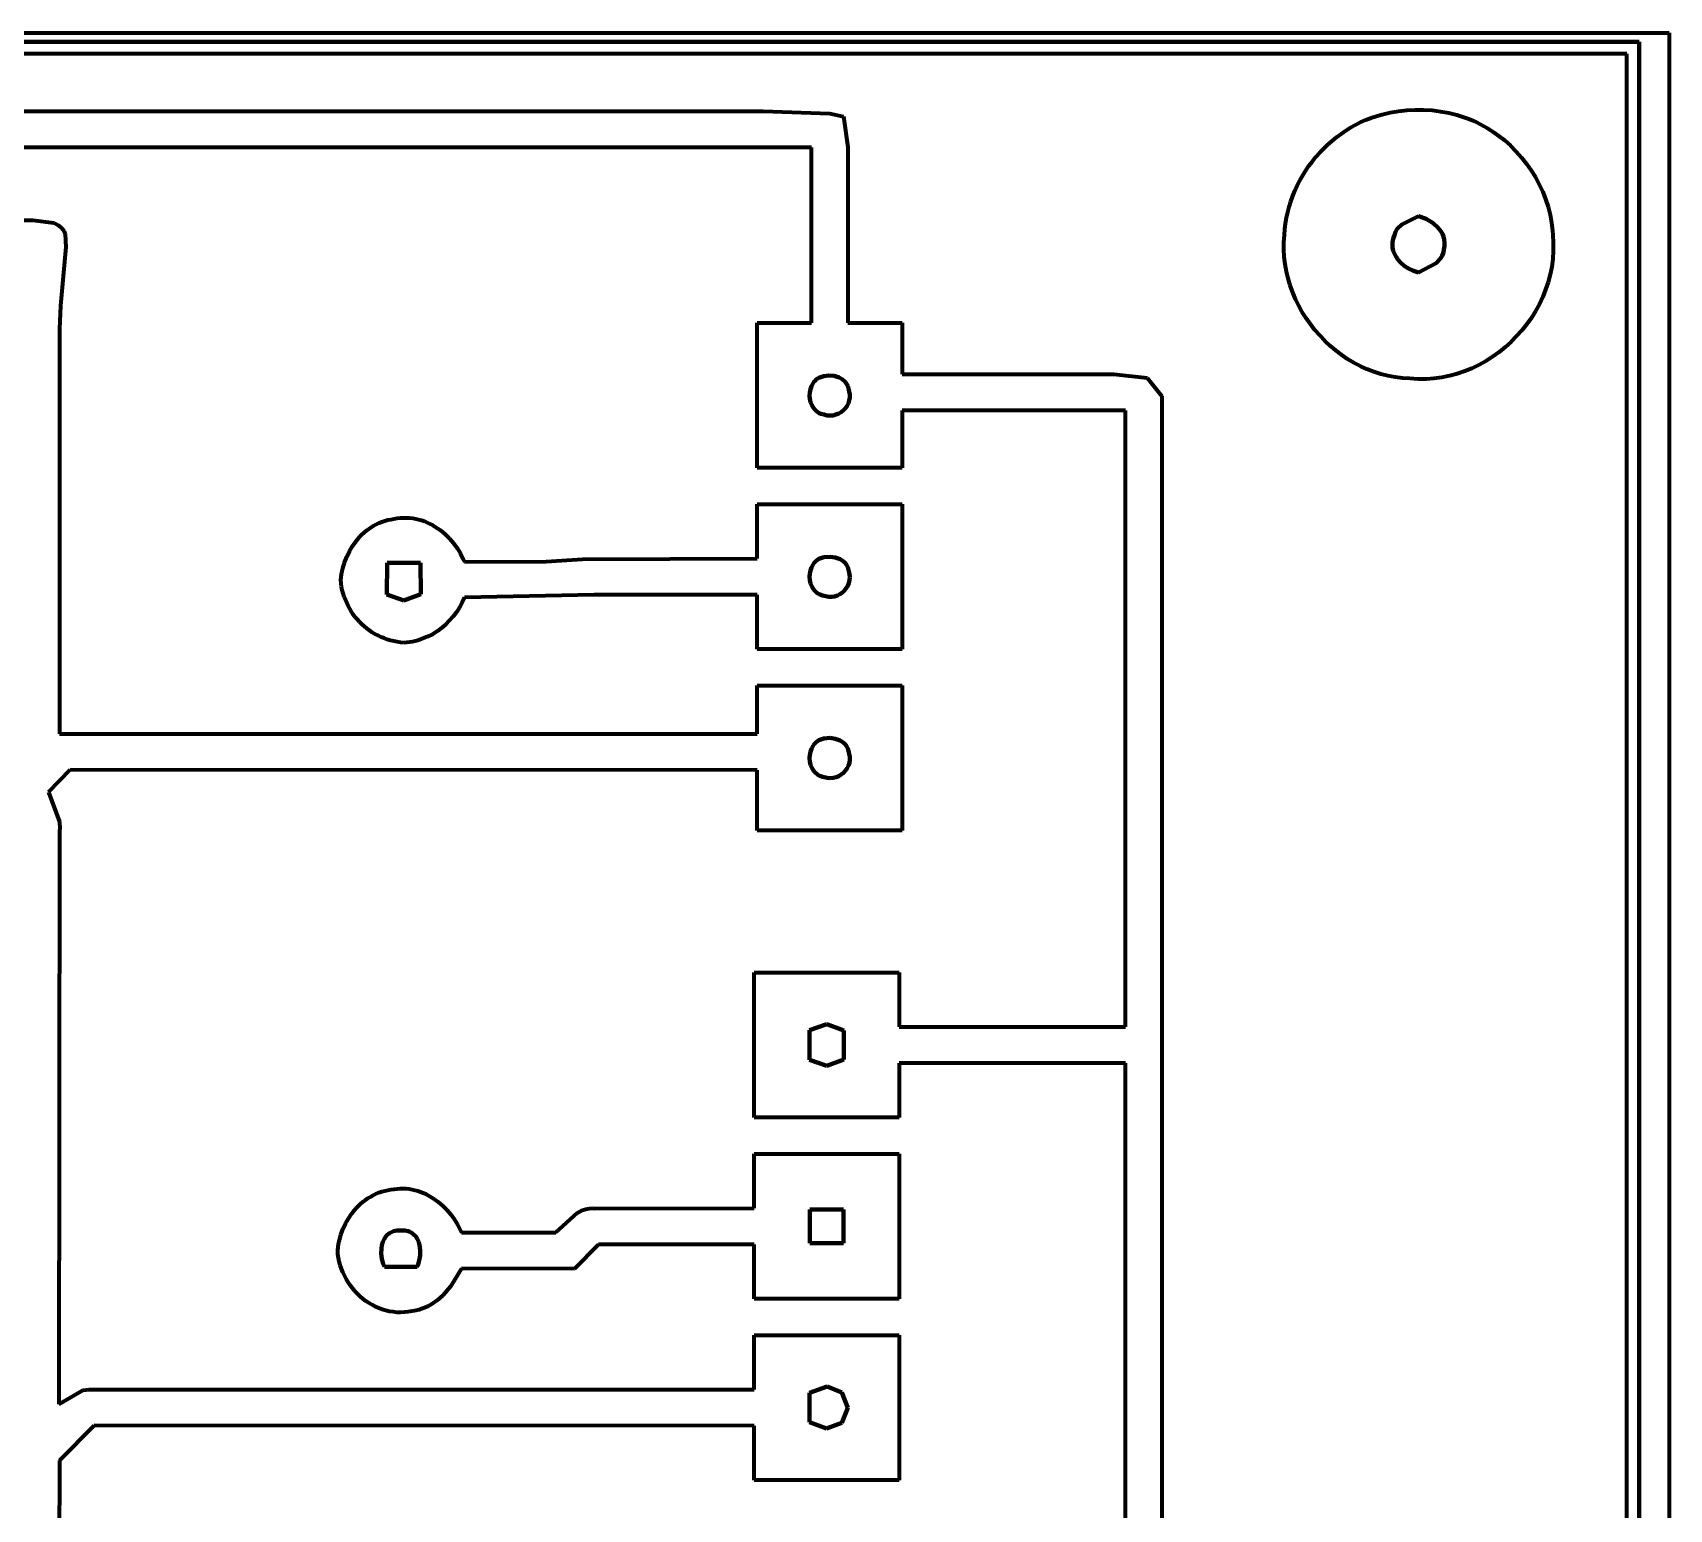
# Model space of a CAD drawing. Header units: millimetres. Extents: x 0 to 15.4, y 0 to 12.6.
# Drawn here: x 11.681 to 15.444, y 9.218 to 12.611 of the extents above; entities that cross this region are included whole.
import ezdxf

# ---------------------------------------------------------------- set-up
doc = ezdxf.new("R2010")
doc.units = ezdxf.units.MM
doc.layers.add('color#000000ff', color=7, linetype='CONTINUOUS', lineweight=100)
doc.layers.add('color#ffffffff', color=7, linetype='CONTINUOUS', lineweight=100)

msp = doc.modelspace()

# ---------------------------------------------------------------- linework, layer by layer
at = {"layer": 'color#000000ff'}
for p, q in [((0.2778, 12.5902), (15.375, 12.5902)), ((15.375, 12.5902), (15.375, 0.0209)), ((15.3472, 12.5625), (0.3055, 12.5625)), ((15.3473, 0.0486), (15.3472, 12.5625)), ((7.8323, 12.4305), (13.361, 12.4306)), ((13.361, 12.4306), (13.5141, 12.4258)), ((13.5141, 12.4258), (13.5454, 12.4189)), ((13.5454, 12.4189), (13.5557, 12.348)), ((14.7589, 12.4153), (14.7714, 12.4195)), ((14.7714, 12.4195), (14.784, 12.4231)), ((14.784, 12.4231), (14.8027, 12.4275)), ((14.8027, 12.4275), (14.8217, 12.4307)), ((14.8217, 12.4307), (14.8409, 12.4329)), ((14.8409, 12.4329), (14.8603, 12.434)), ((14.8603, 12.434), (14.8797, 12.434)), ((14.8797, 12.434), (14.899, 12.4328)), ((14.899, 12.4328), (14.9183, 12.4304)), ((14.9183, 12.4304), (14.9373, 12.427)), ((14.9373, 12.427), (14.9561, 12.4223)), ((14.9561, 12.4223), (14.9653, 12.4195)), ((14.9653, 12.4195), (14.9745, 12.4165)), ((14.6897, 12.3789), (14.7005, 12.3862)), ((14.7005, 12.3862), (14.7117, 12.3931)), ((14.7117, 12.3931), (14.7231, 12.3995)), ((14.7231, 12.3995), (14.7348, 12.4053)), ((14.7348, 12.4053), (14.7467, 12.4106)), ((14.7467, 12.4106), (14.7589, 12.4153)), ((14.9745, 12.4165), (14.9835, 12.4131)), ((14.9835, 12.4131), (14.9925, 12.4094)), ((14.9925, 12.4094), (15.0012, 12.4055)), ((15.0012, 12.4055), (15.0099, 12.4012)), ((15.0099, 12.4012), (15.0184, 12.3966)), ((15.0184, 12.3966), (15.0267, 12.3917)), ((15.0267, 12.3917), (15.0349, 12.3865)), ((15.0349, 12.3865), (15.0429, 12.3811)), ((15.0429, 12.3811), (15.0507, 12.3753)), ((13.4722, 12.3472), (7.8295, 12.3473)), ((13.4722, 11.9444), (13.4722, 12.3472)), ((13.5557, 12.348), (13.5556, 11.9444)), ((14.6407, 12.3356), (14.6498, 12.345)), ((14.6498, 12.345), (14.6592, 12.3541)), ((14.6592, 12.3541), (14.6691, 12.3628)), ((14.6691, 12.3628), (14.6792, 12.3711)), ((14.6792, 12.3711), (14.6897, 12.3789)), ((15.0507, 12.3753), (15.0654, 12.3639)), ((15.0654, 12.3639), (15.0793, 12.3516)), ((15.0793, 12.3516), (15.0925, 12.3385)), ((14.616, 12.305), (14.6238, 12.3155)), ((14.6238, 12.3155), (14.6321, 12.3257)), ((14.6321, 12.3257), (14.6407, 12.3356)), ((15.0925, 12.3385), (15.1049, 12.3246)), ((15.1049, 12.3246), (15.1165, 12.3101)), ((15.1165, 12.3101), (15.1271, 12.2949)), ((14.5892, 12.26), (14.5952, 12.2716)), ((14.5952, 12.2716), (14.6016, 12.283)), ((14.6016, 12.283), (14.6086, 12.2942)), ((14.6086, 12.2942), (14.616, 12.305)), ((15.1271, 12.2949), (15.1368, 12.279)), ((15.1368, 12.279), (15.1456, 12.2626)), ((14.5743, 12.2236), (14.5788, 12.236)), ((14.5788, 12.236), (14.5837, 12.2481)), ((14.5837, 12.2481), (14.5892, 12.26)), ((15.1456, 12.2626), (15.1534, 12.2458)), ((15.1534, 12.2458), (15.1601, 12.2285)), ((14.5643, 12.1857), (14.5671, 12.1985)), ((14.5671, 12.1985), (14.5704, 12.2112)), ((14.5704, 12.2112), (14.5743, 12.2236)), ((15.1601, 12.2285), (15.1657, 12.2108)), ((15.1657, 12.2108), (15.1703, 12.1928)), ((15.1703, 12.1928), (15.1736, 12.1745)), ((8.985, 12.1806), (11.6818, 12.1806)), ((11.6818, 12.1806), (11.7297, 12.1739)), ((11.7297, 12.1739), (11.7403, 12.1689)), ((11.7403, 12.1689), (11.747, 12.1636)), ((11.747, 12.1636), (11.7507, 12.1592)), ((11.7507, 12.1592), (11.7536, 12.1541)), ((14.5597, 12.1467), (14.5606, 12.1598)), ((14.5606, 12.1598), (14.5622, 12.1728)), ((14.5622, 12.1728), (14.5643, 12.1857)), ((14.8188, 12.1603), (14.815, 12.1538)), ((14.8294, 12.1703), (14.8188, 12.1603)), ((14.8681, 12.1896), (14.8294, 12.1703)), ((14.8856, 12.1832), (14.8681, 12.1896)), ((14.9017, 12.1736), (14.8856, 12.1832)), ((14.9126, 12.1638), (14.9017, 12.1736)), ((14.9193, 12.1553), (14.9126, 12.1638)), ((14.9228, 12.1491), (14.9193, 12.1553)), ((15.1736, 12.1745), (15.1758, 12.156)), ((15.1758, 12.156), (15.1764, 12.1466)), ((11.7572, 12.1181), (11.7452, 11.9835)), ((11.7536, 12.1541), (11.7557, 12.1482)), ((11.7557, 12.1482), (11.7572, 12.1181)), ((14.5584, 12.1127), (14.5585, 12.1297)), ((14.5585, 12.1297), (14.5597, 12.1467)), ((14.8082, 12.1296), (14.808, 12.1256)), ((14.808, 12.1256), (14.8084, 12.1177)), ((14.8088, 12.1337), (14.8082, 12.1296)), ((14.8084, 12.1177), (14.8099, 12.1102)), ((14.8097, 12.1378), (14.8088, 12.1337)), ((14.811, 12.1419), (14.8097, 12.1378)), ((14.8126, 12.1461), (14.811, 12.1419)), ((14.815, 12.1538), (14.8126, 12.1461)), ((14.9255, 12.1425), (14.9228, 12.1491)), ((14.9272, 12.1356), (14.9255, 12.1425)), ((14.9271, 12.1167), (14.9277, 12.1206)), ((14.928, 12.1283), (14.9272, 12.1356)), ((14.9277, 12.1206), (14.928, 12.1283)), ((15.1764, 12.1466), (15.1778, 12.1281)), ((15.1778, 12.1281), (15.1778, 12.1096)), ((14.5593, 12.0958), (14.5584, 12.1127)), ((14.5612, 12.0791), (14.5593, 12.0958)), ((14.8099, 12.1102), (14.8126, 12.1029)), ((14.8126, 12.1029), (14.8161, 12.096)), ((14.8161, 12.096), (14.8206, 12.0896)), ((14.8206, 12.0896), (14.8258, 12.0836)), ((14.8258, 12.0836), (14.8349, 12.0756)), ((14.8681, 12.0604), (14.9084, 12.0816)), ((14.9084, 12.0816), (14.918, 12.0912)), ((14.918, 12.0912), (14.9223, 12.0983)), ((14.9223, 12.0983), (14.9252, 12.1065)), ((14.9252, 12.1065), (14.9263, 12.1127)), ((14.9263, 12.1127), (14.9271, 12.1167)), ((15.1766, 12.0914), (15.1742, 12.0733)), ((15.1778, 12.1096), (15.1766, 12.0914)), ((14.5642, 12.0626), (14.5612, 12.0791)), ((14.5681, 12.0463), (14.5642, 12.0626)), ((14.5729, 12.0302), (14.5681, 12.0463)), ((14.8349, 12.0756), (14.8452, 12.069)), ((14.8452, 12.069), (14.8564, 12.0639)), ((14.8564, 12.0639), (14.8681, 12.0604)), ((15.1707, 12.0555), (15.166, 12.0379)), ((15.1742, 12.0733), (15.1707, 12.0555)), ((14.5786, 12.0144), (14.5729, 12.0302)), ((14.5851, 11.9989), (14.5786, 12.0144)), ((15.1602, 12.0207), (15.1534, 12.0039)), ((15.166, 12.0379), (15.1602, 12.0207)), ((11.7452, 11.9835), (11.7429, 11.931)), ((14.5925, 11.9838), (14.5851, 11.9989)), ((14.6007, 11.9691), (14.5925, 11.9838)), ((14.6096, 11.9549), (14.6007, 11.9691)), ((15.137, 11.9716), (15.1273, 11.9562)), ((15.1457, 11.9875), (15.137, 11.9716)), ((15.1534, 12.0039), (15.1457, 11.9875)), ((11.7429, 11.931), (11.743, 11)), ((13.3472, 11.6111), (13.3472, 11.9444)), ((13.3472, 11.9444), (13.4722, 11.9444)), ((13.5556, 11.9444), (13.6805, 11.9444)), ((13.6805, 11.9444), (13.6805, 11.8263)), ((14.6193, 11.9411), (14.6096, 11.9549)), ((14.6296, 11.9278), (14.6193, 11.9411)), ((15.1168, 11.9413), (15.1055, 11.927)), ((15.1273, 11.9562), (15.1168, 11.9413)), ((14.6407, 11.9151), (14.6296, 11.9278)), ((14.6523, 11.903), (14.6407, 11.9151)), ((14.6646, 11.8915), (14.6523, 11.903)), ((14.6775, 11.8807), (14.6646, 11.8915)), ((15.0806, 11.9005), (15.0671, 11.8883)), ((15.0935, 11.9134), (15.0806, 11.9005)), ((15.1055, 11.927), (15.0935, 11.9134)), ((14.6909, 11.8706), (14.6775, 11.8807)), ((14.7048, 11.8612), (14.6909, 11.8706)), ((14.7192, 11.8526), (14.7048, 11.8612)), ((15.0229, 11.8565), (15.0071, 11.8477)), ((15.0382, 11.8663), (15.0229, 11.8565)), ((15.053, 11.8769), (15.0382, 11.8663)), ((15.0671, 11.8883), (15.053, 11.8769)), ((13.4859, 11.8163), (13.4829, 11.814)), ((13.4891, 11.8184), (13.4859, 11.8163)), ((13.5002, 11.8222), (13.4891, 11.8184)), ((13.5121, 11.8237), (13.5002, 11.8222)), ((13.5241, 11.8226), (13.5121, 11.8237)), ((13.5355, 11.8191), (13.5241, 11.8226)), ((13.543, 11.8148), (13.5355, 11.8191)), ((13.6805, 11.8263), (14.1672, 11.8265)), ((14.1672, 11.8265), (14.244, 11.818)), ((14.244, 11.818), (14.2778, 11.7762)), ((14.7341, 11.8448), (14.7192, 11.8526)), ((14.7493, 11.8379), (14.7341, 11.8448)), ((14.765, 11.8319), (14.7493, 11.8379)), ((14.781, 11.8268), (14.765, 11.8319)), ((14.7973, 11.8227), (14.781, 11.8268)), ((14.8139, 11.8196), (14.7973, 11.8227)), ((14.8308, 11.8175), (14.8139, 11.8196)), ((14.848, 11.8165), (14.8308, 11.8175)), ((14.8666, 11.8151), (14.848, 11.8165)), ((14.9034, 11.8163), (14.8851, 11.8151)), ((14.9215, 11.8188), (14.9034, 11.8163)), ((14.9393, 11.8224), (14.9215, 11.8188)), ((14.9568, 11.8271), (14.9393, 11.8224)), ((14.974, 11.833), (14.9568, 11.8271)), ((14.9907, 11.8398), (14.974, 11.833)), ((15.0071, 11.8477), (14.9907, 11.8398)), ((13.4683, 11.7846), (13.4679, 11.777)), ((13.4697, 11.792), (13.4683, 11.7846)), ((13.4722, 11.7991), (13.4697, 11.792)), ((13.4757, 11.8056), (13.4722, 11.7991)), ((13.4778, 11.8086), (13.4757, 11.8056)), ((13.4802, 11.8114), (13.4778, 11.8086)), ((13.4829, 11.814), (13.4802, 11.8114)), ((13.5495, 11.8091), (13.543, 11.8148)), ((13.5529, 11.8045), (13.5495, 11.8091)), ((13.5556, 11.7993), (13.5529, 11.8045)), ((13.5575, 11.7935), (13.5556, 11.7993)), ((13.5581, 11.7903), (13.5575, 11.7935)), ((13.5591, 11.7868), (13.5581, 11.7903)), ((13.5603, 11.7798), (13.5591, 11.7868)), ((13.5602, 11.7729), (13.5603, 11.7798)), ((14.8851, 11.8151), (14.8666, 11.8151)), ((13.4679, 11.777), (13.4685, 11.7694)), ((13.4685, 11.7694), (13.4702, 11.7621)), ((13.4702, 11.7621), (13.4729, 11.7552)), ((13.4729, 11.7552), (13.4765, 11.749)), ((13.4765, 11.749), (13.4787, 11.7461)), ((13.4787, 11.7461), (13.4812, 11.7435)), ((13.4812, 11.7435), (13.4839, 11.7411)), ((13.4839, 11.7411), (13.4869, 11.739)), ((13.5403, 11.7394), (13.5455, 11.7436)), ((13.5455, 11.7436), (13.5501, 11.7484)), ((13.5501, 11.7484), (13.5539, 11.7539)), ((13.5539, 11.7539), (13.557, 11.7599)), ((13.557, 11.7599), (13.5591, 11.7662)), ((13.5591, 11.7662), (13.5602, 11.7729)), ((14.1945, 11.7431), (13.6805, 11.7431)), ((13.6805, 11.7431), (13.6805, 11.6111)), ((14.1945, 10.3263), (14.1945, 11.7431)), ((14.2778, 11.7762), (14.2773, 0.4979)), ((13.4869, 11.739), (13.4901, 11.7371)), ((13.4901, 11.7371), (13.4935, 11.7356)), ((13.4935, 11.7356), (13.4972, 11.7345)), ((13.4972, 11.7345), (13.5012, 11.7337)), ((13.5012, 11.7337), (13.5047, 11.7326)), ((13.5047, 11.7326), (13.5082, 11.7318)), ((13.5082, 11.7318), (13.5151, 11.7312)), ((13.5151, 11.7312), (13.5219, 11.7318)), ((13.5219, 11.7318), (13.5284, 11.7334)), ((13.5284, 11.7334), (13.5346, 11.736)), ((13.5346, 11.736), (13.5403, 11.7394)), ((13.6805, 11.6111), (13.3472, 11.6111)), ((13.3472, 11.5278), (13.6806, 11.5278)), ((13.3472, 11.4028), (13.3472, 11.5278)), ((13.6806, 11.5278), (13.6806, 11.1944)), ((12.4598, 11.4749), (12.4657, 11.4785)), ((12.4657, 11.4785), (12.4717, 11.4817)), ((12.4717, 11.4817), (12.478, 11.4846)), ((12.478, 11.4846), (12.4844, 11.4872)), ((12.4844, 11.4872), (12.491, 11.4894)), ((12.491, 11.4894), (12.4979, 11.4913)), ((12.4979, 11.4913), (12.5049, 11.4928)), ((12.5049, 11.4928), (12.5121, 11.4939)), ((12.5121, 11.4939), (12.5194, 11.4952)), ((12.5194, 11.4952), (12.5267, 11.4962)), ((12.5267, 11.4962), (12.5339, 11.4966)), ((12.5339, 11.4966), (12.541, 11.4966)), ((12.541, 11.4966), (12.5481, 11.4962)), ((12.5481, 11.4962), (12.5551, 11.4954)), ((12.5551, 11.4954), (12.562, 11.4942)), ((12.562, 11.4942), (12.5688, 11.4927)), ((12.5688, 11.4927), (12.5755, 11.4907)), ((12.5755, 11.4907), (12.5821, 11.4884)), ((12.5821, 11.4884), (12.5886, 11.4858)), ((12.5886, 11.4858), (12.5949, 11.4828)), ((12.5949, 11.4828), (12.6011, 11.4795)), ((12.6011, 11.4795), (12.6071, 11.4759)), ((12.4168, 11.4313), (12.4248, 11.4426)), ((12.4248, 11.4426), (12.4337, 11.453)), ((12.4337, 11.453), (12.4385, 11.4579)), ((12.4385, 11.4579), (12.4435, 11.4625)), ((12.4435, 11.4625), (12.4488, 11.4669)), ((12.4488, 11.4669), (12.4542, 11.4711)), ((12.4542, 11.4711), (12.4598, 11.4749)), ((12.6071, 11.4759), (12.613, 11.4721)), ((12.613, 11.4721), (12.6187, 11.4679)), ((12.6187, 11.4679), (12.6296, 11.4588)), ((12.6296, 11.4588), (12.6398, 11.4488)), ((12.6398, 11.4488), (12.6491, 11.4379)), ((12.3986, 11.3939), (12.4037, 11.4068)), ((12.4037, 11.4068), (12.4098, 11.4194)), ((12.4098, 11.4194), (12.4168, 11.4313)), ((12.6491, 11.4379), (12.6575, 11.4263)), ((12.6575, 11.4263), (12.665, 11.4141)), ((12.665, 11.4141), (12.6715, 11.4013)), ((12.9454, 11.4011), (13.3472, 11.4028)), ((13.5001, 11.4056), (13.4891, 11.4018)), ((13.515, 11.407), (13.5001, 11.4056)), ((13.5269, 11.4053), (13.515, 11.407)), ((13.5379, 11.4013), (13.5269, 11.4053)), ((12.3895, 11.3531), (12.3915, 11.3669)), ((12.3915, 11.3669), (12.3945, 11.3805)), ((12.3945, 11.3805), (12.3986, 11.3939)), ((12.4963, 11.3927), (12.4954, 11.3204)), ((12.5731, 11.3927), (12.4963, 11.3927)), ((12.5741, 11.3206), (12.5731, 11.3927)), ((12.6715, 11.4013), (12.6743, 11.3948)), ((12.6743, 11.3948), (12.8619, 11.3959)), ((12.8619, 11.3959), (12.9454, 11.4011)), ((13.4683, 11.3679), (13.4679, 11.3603)), ((13.4697, 11.3753), (13.4683, 11.3679)), ((13.4721, 11.3824), (13.4697, 11.3753)), ((13.4757, 11.3889), (13.4721, 11.3824)), ((13.4778, 11.392), (13.4757, 11.3889)), ((13.4802, 11.3948), (13.4778, 11.392)), ((13.4829, 11.3974), (13.4802, 11.3948)), ((13.4859, 11.3997), (13.4829, 11.3974)), ((13.4891, 11.4018), (13.4859, 11.3997)), ((13.5452, 11.3966), (13.5379, 11.4013)), ((13.5493, 11.3926), (13.5452, 11.3966)), ((13.5528, 11.3881), (13.5493, 11.3926)), ((13.5555, 11.3829), (13.5528, 11.3881)), ((13.5574, 11.3771), (13.5555, 11.3829)), ((13.558, 11.3739), (13.5574, 11.3771)), ((13.5591, 11.3704), (13.558, 11.3739)), ((13.5598, 11.3669), (13.5591, 11.3704)), ((13.5604, 11.3599), (13.5598, 11.3669)), ((12.3904, 11.3452), (12.3895, 11.3531)), ((12.3916, 11.3374), (12.3904, 11.3452)), ((12.3932, 11.3297), (12.3916, 11.3374)), ((12.3952, 11.3222), (12.3932, 11.3297)), ((13.4679, 11.3603), (13.4685, 11.3528)), ((13.4685, 11.3528), (13.4702, 11.3455)), ((13.4702, 11.3455), (13.4729, 11.3386)), ((13.4729, 11.3386), (13.4765, 11.3323)), ((13.4765, 11.3323), (13.4788, 11.3294)), ((13.4788, 11.3294), (13.4812, 11.3268)), ((13.4812, 11.3268), (13.4839, 11.3244)), ((13.5431, 11.3248), (13.548, 11.3294)), ((13.548, 11.3294), (13.5522, 11.3346)), ((13.5522, 11.3346), (13.5556, 11.3403)), ((13.5556, 11.3403), (13.5582, 11.3465)), ((13.5582, 11.3465), (13.5598, 11.3531)), ((13.5598, 11.3531), (13.5604, 11.3599)), ((12.3976, 11.3148), (12.3952, 11.3222)), ((12.4003, 11.3076), (12.3976, 11.3148)), ((12.4033, 11.3006), (12.4003, 11.3076)), ((12.4067, 11.2937), (12.4033, 11.3006)), ((12.4103, 11.2871), (12.4067, 11.2937)), ((12.4954, 11.3204), (12.535, 11.3061)), ((12.535, 11.3061), (12.5741, 11.3206)), ((12.6627, 11.2905), (12.6558, 11.2798)), ((12.6688, 11.3017), (12.6627, 11.2905)), ((12.6742, 11.3135), (12.6688, 11.3017)), ((12.9725, 11.3192), (12.6742, 11.3135)), ((13.3472, 11.3194), (12.9725, 11.3192)), ((13.3472, 11.1944), (13.3472, 11.3194)), ((13.4839, 11.3244), (13.4869, 11.3223)), ((13.4869, 11.3223), (13.4901, 11.3205)), ((13.4901, 11.3205), (13.4935, 11.319)), ((13.4935, 11.319), (13.4972, 11.3178)), ((13.4972, 11.3178), (13.5012, 11.317)), ((13.5012, 11.317), (13.5047, 11.3159)), ((13.5047, 11.3159), (13.5082, 11.3152)), ((13.5082, 11.3152), (13.5117, 11.3147)), ((13.5117, 11.3147), (13.5186, 11.3147)), ((13.5186, 11.3147), (13.5252, 11.3158)), ((13.5252, 11.3158), (13.5316, 11.3179)), ((13.5316, 11.3179), (13.5376, 11.321)), ((13.5376, 11.321), (13.5431, 11.3248)), ((12.4143, 11.2806), (12.4103, 11.2871)), ((12.4186, 11.2744), (12.4143, 11.2806)), ((12.4232, 11.2683), (12.4186, 11.2744)), ((12.428, 11.2626), (12.4232, 11.2683)), ((12.4331, 11.257), (12.428, 11.2626)), ((12.4384, 11.2517), (12.4331, 11.257)), ((12.4441, 11.2466), (12.4384, 11.2517)), ((12.6401, 11.2601), (12.6313, 11.2513)), ((12.6483, 11.2696), (12.6401, 11.2601)), ((12.6558, 11.2798), (12.6483, 11.2696)), ((12.4499, 11.2419), (12.4441, 11.2466)), ((12.456, 11.2374), (12.4499, 11.2419)), ((12.4623, 11.2331), (12.456, 11.2374)), ((12.4688, 11.2292), (12.4623, 11.2331)), ((12.4755, 11.2256), (12.4688, 11.2292)), ((12.4823, 11.2223), (12.4755, 11.2256)), ((12.4894, 11.2194), (12.4823, 11.2223)), ((12.4966, 11.2168), (12.4894, 11.2194)), ((12.504, 11.2145), (12.4966, 11.2168)), ((12.5116, 11.2126), (12.504, 11.2145)), ((12.5668, 11.2146), (12.5544, 11.2116)), ((12.5788, 11.2186), (12.5668, 11.2146)), ((12.5903, 11.2235), (12.5788, 11.2186)), ((12.6013, 11.2292), (12.5903, 11.2235)), ((12.6119, 11.2358), (12.6013, 11.2292)), ((12.6218, 11.2432), (12.6119, 11.2358)), ((12.6313, 11.2513), (12.6218, 11.2432)), ((12.5193, 11.211), (12.5116, 11.2126)), ((12.5271, 11.2098), (12.5193, 11.211)), ((12.535, 11.209), (12.5271, 11.2098)), ((12.5416, 11.2096), (12.535, 11.209)), ((12.5544, 11.2116), (12.5416, 11.2096)), ((13.6806, 11.1944), (13.3472, 11.1944)), ((13.3472, 11), (13.3472, 11.1111)), ((13.3472, 11.1111), (13.6806, 11.1111)), ((13.6806, 11.1111), (13.6806, 10.7778)), ((11.743, 11), (13.3472, 11)), ((13.5001, 10.9889), (13.4891, 10.9851)), ((13.515, 10.9903), (13.5001, 10.9889)), ((13.5269, 10.9887), (13.515, 10.9903)), ((13.5379, 10.9846), (13.5269, 10.9887)), ((13.4683, 10.9512), (13.4679, 10.9436)), ((13.4697, 10.9586), (13.4683, 10.9512)), ((13.4721, 10.9657), (13.4697, 10.9586)), ((13.4757, 10.9723), (13.4721, 10.9657)), ((13.4778, 10.9753), (13.4757, 10.9723)), ((13.4802, 10.9781), (13.4778, 10.9753)), ((13.4829, 10.9807), (13.4802, 10.9781)), ((13.4859, 10.983), (13.4829, 10.9807)), ((13.4891, 10.9851), (13.4859, 10.983)), ((13.5451, 10.9799), (13.5379, 10.9846)), ((13.5493, 10.976), (13.5451, 10.9799)), ((13.5528, 10.9715), (13.5493, 10.976)), ((13.5555, 10.9663), (13.5528, 10.9715)), ((13.5574, 10.9605), (13.5555, 10.9663)), ((13.558, 10.9573), (13.5574, 10.9605)), ((13.559, 10.9538), (13.558, 10.9573)), ((13.5602, 10.9468), (13.559, 10.9538)), ((11.7677, 10.9168), (11.7177, 10.8657)), ((13.3472, 10.9167), (11.7677, 10.9168)), ((13.3472, 10.7778), (13.3472, 10.9167)), ((13.4679, 10.9436), (13.4685, 10.936)), ((13.4685, 10.936), (13.4702, 10.9287)), ((13.4702, 10.9287), (13.4729, 10.9218)), ((13.4729, 10.9218), (13.4766, 10.9155)), ((13.4766, 10.9155), (13.4788, 10.9127)), ((13.5457, 10.9104), (13.5503, 10.9154)), ((13.5503, 10.9154), (13.5541, 10.9209)), ((13.5541, 10.9209), (13.5571, 10.9268)), ((13.5571, 10.9268), (13.5592, 10.9332)), ((13.5592, 10.9332), (13.5603, 10.9399)), ((13.5603, 10.9399), (13.5602, 10.9468)), ((13.4788, 10.9127), (13.4813, 10.91)), ((13.4813, 10.91), (13.4841, 10.9076)), ((13.4841, 10.9076), (13.487, 10.9055)), ((13.487, 10.9055), (13.4902, 10.9037)), ((13.4902, 10.9037), (13.4937, 10.9022)), ((13.4937, 10.9022), (13.4974, 10.9011)), ((13.4974, 10.9011), (13.5014, 10.9003)), ((13.5014, 10.9003), (13.5049, 10.8992)), ((13.5049, 10.8992), (13.5084, 10.8985)), ((13.5084, 10.8985), (13.5153, 10.8979)), ((13.5153, 10.8979), (13.5221, 10.8985)), ((13.5221, 10.8985), (13.5286, 10.9002)), ((13.5286, 10.9002), (13.5348, 10.9027)), ((13.5348, 10.9027), (13.5405, 10.9062)), ((13.5405, 10.9062), (13.5457, 10.9104)), ((11.7177, 10.8657), (11.7431, 10.7977)), ((11.7432, 10.7784), (11.7414, 9.4596)), ((11.7431, 10.7977), (11.7436, 10.7818)), ((11.7436, 10.7818), (11.7432, 10.7784)), ((13.6806, 10.7778), (13.3472, 10.7778)), ((13.3403, 10.1181), (13.3403, 10.4514)), ((13.3403, 10.4514), (13.6736, 10.4514)), ((13.6736, 10.4514), (13.6736, 10.3264)), ((13.5072, 10.3328), (13.4677, 10.3185)), ((13.4677, 10.3185), (13.4677, 10.2509)), ((13.5462, 10.3183), (13.5072, 10.3328)), ((13.5463, 10.2511), (13.5462, 10.3183)), ((13.6736, 10.3264), (14.1945, 10.3263)), ((13.4677, 10.2509), (13.5072, 10.2366)), ((13.5072, 10.2366), (13.5463, 10.2511)), ((14.1945, 10.2431), (13.6736, 10.2431)), ((13.6736, 10.2431), (13.6736, 10.118)), ((14.1944, 8.8263), (14.1945, 10.2431)), ((13.6736, 10.118), (13.3403, 10.1181)), ((13.3403, 10.0347), (13.6736, 10.0347)), ((13.3403, 9.9097), (13.3403, 10.0347)), ((13.6736, 10.0347), (13.6736, 9.7014)), ((12.452, 9.9324), (12.458, 9.9361)), ((12.458, 9.9361), (12.4642, 9.9395)), ((12.4642, 9.9395), (12.4705, 9.9426)), ((12.4705, 9.9426), (12.4771, 9.9454)), ((12.4771, 9.9454), (12.4838, 9.9478)), ((12.4838, 9.9478), (12.4907, 9.9498)), ((12.4907, 9.9498), (12.4977, 9.9514)), ((12.4977, 9.9514), (12.505, 9.9527)), ((12.505, 9.9527), (12.5123, 9.9535)), ((12.5123, 9.9535), (12.5194, 9.9544)), ((12.5194, 9.9544), (12.5265, 9.9549)), ((12.5265, 9.9549), (12.5335, 9.955)), ((12.5335, 9.955), (12.5403, 9.9546)), ((12.5403, 9.9546), (12.5471, 9.9539)), ((12.5471, 9.9539), (12.5538, 9.9528)), ((12.5538, 9.9528), (12.5604, 9.9514)), ((12.5604, 9.9514), (12.5668, 9.9496)), ((12.5668, 9.9496), (12.5732, 9.9475)), ((12.5732, 9.9475), (12.5794, 9.9451)), ((12.5794, 9.9451), (12.5855, 9.9423)), ((12.5855, 9.9423), (12.5915, 9.9392)), ((12.5915, 9.9392), (12.603, 9.9323)), ((12.4119, 9.8929), (12.4161, 9.8986)), ((12.4161, 9.8986), (12.4205, 9.9042)), ((12.4205, 9.9042), (12.4252, 9.9095)), ((12.4252, 9.9095), (12.4301, 9.9146)), ((12.4301, 9.9146), (12.4353, 9.9195)), ((12.4353, 9.9195), (12.4407, 9.924)), ((12.4407, 9.924), (12.4462, 9.9284)), ((12.4462, 9.9284), (12.452, 9.9324)), ((12.603, 9.9323), (12.6139, 9.9243)), ((12.6139, 9.9243), (12.6242, 9.9154)), ((12.6242, 9.9154), (12.6338, 9.9057)), ((12.6338, 9.9057), (12.6427, 9.8952)), ((12.8845, 9.8539), (12.9337, 9.8991)), ((12.9337, 9.8991), (12.9433, 9.9042)), ((12.9433, 9.9042), (12.9536, 9.9078)), ((12.9536, 9.9078), (12.9609, 9.9091)), ((12.9609, 9.9091), (12.9686, 9.9095)), ((12.9686, 9.9095), (12.9727, 9.9093)), ((12.9727, 9.9093), (13.3403, 9.9097)), ((13.4684, 9.9065), (13.4684, 9.8296)), ((13.5454, 9.9065), (13.4684, 9.9065)), ((13.5454, 9.8296), (13.5454, 9.9065)), ((12.3898, 9.8481), (12.3947, 9.8615)), ((12.3947, 9.8615), (12.4008, 9.8745)), ((12.4008, 9.8745), (12.4079, 9.8869)), ((12.4079, 9.8869), (12.4119, 9.8929)), ((12.6427, 9.8952), (12.6508, 9.8841)), ((12.6508, 9.8841), (12.6581, 9.8724)), ((12.6581, 9.8724), (12.6645, 9.8603)), ((12.6645, 9.8603), (12.6674, 9.8541)), ((12.3834, 9.8201), (12.3846, 9.8272)), ((12.3846, 9.8272), (12.386, 9.8342)), ((12.386, 9.8342), (12.3898, 9.8481)), ((12.4845, 9.8247), (12.4832, 9.8171)), ((12.4867, 9.832), (12.4845, 9.8247)), ((12.4897, 9.8387), (12.4867, 9.832)), ((12.4937, 9.8447), (12.4897, 9.8387)), ((12.496, 9.8474), (12.4937, 9.8447)), ((12.4986, 9.8499), (12.496, 9.8474)), ((12.5014, 9.852), (12.4986, 9.8499)), ((12.5045, 9.8539), (12.5014, 9.852)), ((12.5078, 9.8555), (12.5045, 9.8539)), ((12.5113, 9.8568), (12.5078, 9.8555)), ((12.5151, 9.8578), (12.5113, 9.8568)), ((12.5192, 9.8583), (12.5151, 9.8578)), ((12.5235, 9.8585), (12.5192, 9.8583)), ((12.5281, 9.8583), (12.5235, 9.8585)), ((12.5327, 9.8584), (12.5281, 9.8583)), ((12.537, 9.8582), (12.5327, 9.8584)), ((12.541, 9.8576), (12.537, 9.8582)), ((12.5448, 9.8566), (12.541, 9.8576)), ((12.5483, 9.8553), (12.5448, 9.8566)), ((12.5516, 9.8536), (12.5483, 9.8553)), ((12.5546, 9.8517), (12.5516, 9.8536)), ((12.5573, 9.8495), (12.5546, 9.8517)), ((12.5598, 9.8471), (12.5573, 9.8495)), ((12.5621, 9.8444), (12.5598, 9.8471)), ((12.5659, 9.8384), (12.5621, 9.8444)), ((12.5689, 9.8317), (12.5659, 9.8384)), ((12.5709, 9.8244), (12.5689, 9.8317)), ((12.5724, 9.8129), (12.5709, 9.8244)), ((12.6674, 9.8541), (12.8845, 9.8539)), ((12.9827, 9.8264), (12.9271, 9.7706)), ((13.3403, 9.8264), (12.9827, 9.8264)), ((13.3403, 9.7014), (13.3403, 9.8264)), ((13.4684, 9.8296), (13.5454, 9.8296)), ((12.3826, 9.813), (12.3834, 9.8201)), ((12.3833, 9.8042), (12.3826, 9.813)), ((12.3845, 9.7956), (12.3833, 9.8042)), ((12.3863, 9.7871), (12.3845, 9.7956)), ((12.3885, 9.7788), (12.3863, 9.7871)), ((12.4832, 9.8171), (12.4827, 9.8052)), ((12.4827, 9.8052), (12.4841, 9.7933)), ((12.4841, 9.7933), (12.4872, 9.7819)), ((12.5668, 9.7782), (12.5702, 9.7892)), ((12.5702, 9.7892), (12.5721, 9.801)), ((12.5721, 9.801), (12.5724, 9.8129)), ((12.3912, 9.7705), (12.3885, 9.7788)), ((12.3944, 9.7625), (12.3912, 9.7705)), ((12.398, 9.7547), (12.3944, 9.7625)), ((12.4021, 9.747), (12.398, 9.7547)), ((12.4065, 9.7396), (12.4021, 9.747)), ((12.4872, 9.7819), (12.4901, 9.775)), ((12.4901, 9.775), (12.5653, 9.7748)), ((12.5653, 9.7748), (12.5668, 9.7782)), ((12.6674, 9.7709), (12.6418, 9.7296)), ((12.9271, 9.7706), (12.6674, 9.7709)), ((12.4114, 9.7325), (12.4065, 9.7396)), ((12.4166, 9.7256), (12.4114, 9.7325)), ((12.4222, 9.7191), (12.4166, 9.7256)), ((12.4281, 9.7129), (12.4222, 9.7191)), ((12.4343, 9.707), (12.4281, 9.7129)), ((12.6241, 9.7092), (12.6121, 9.6985)), ((12.6418, 9.7296), (12.6241, 9.7092)), ((12.4408, 9.7014), (12.4343, 9.707)), ((12.4476, 9.6963), (12.4408, 9.7014)), ((12.4547, 9.6915), (12.4476, 9.6963)), ((12.462, 9.6872), (12.4547, 9.6915)), ((12.4696, 9.6833), (12.462, 9.6872)), ((12.4773, 9.6798), (12.4696, 9.6833)), ((12.4853, 9.6769), (12.4773, 9.6798)), ((12.4934, 9.6744), (12.4853, 9.6769)), ((12.5017, 9.6725), (12.4934, 9.6744)), ((12.5101, 9.6711), (12.5017, 9.6725)), ((12.5187, 9.6703), (12.5101, 9.6711)), ((12.5448, 9.6714), (12.536, 9.6704)), ((12.5537, 9.6731), (12.5448, 9.6714)), ((12.5592, 9.6739), (12.5537, 9.6731)), ((12.57, 9.6763), (12.5592, 9.6739)), ((12.5802, 9.6797), (12.57, 9.6763)), ((12.5899, 9.684), (12.5802, 9.6797)), ((12.5991, 9.6892), (12.5899, 9.684)), ((12.6121, 9.6985), (12.5991, 9.6892)), ((13.6736, 9.7014), (13.3403, 9.7014)), ((12.5273, 9.6701), (12.5187, 9.6703)), ((12.536, 9.6704), (12.5273, 9.6701)), ((13.3403, 9.493), (13.3403, 9.6181)), ((13.3403, 9.6181), (13.6736, 9.618)), ((13.6736, 9.618), (13.6736, 9.2847)), ((11.7414, 9.4596), (11.7966, 9.4915)), ((11.7966, 9.4915), (11.8112, 9.4933)), ((11.8112, 9.4933), (11.8172, 9.4931)), ((11.8172, 9.4931), (13.3403, 9.493)), ((13.4677, 9.4852), (13.4675, 9.418)), ((13.5079, 9.4996), (13.4677, 9.4852)), ((13.542, 9.4861), (13.5079, 9.4996)), ((13.5554, 9.4511), (13.542, 9.4861)), ((13.5416, 9.4162), (13.5554, 9.4511)), ((11.823, 9.41), (11.7427, 9.3297)), ((13.3403, 9.4098), (11.823, 9.41)), ((13.3403, 9.2847), (13.3403, 9.4098)), ((13.4675, 9.418), (13.5066, 9.4031)), ((13.5066, 9.4031), (13.5416, 9.4162)), ((11.7427, 9.3297), (11.7413, 7.9771)), ((13.6736, 9.2847), (13.3403, 9.2847))]:
    msp.add_line(p, q, dxfattribs=at)
at = {"layer": 'color#ffffffff'}
for p, q in [((0, 12.6111), (15.4444, 12.6111)), ((15.4444, 12.6111), (15.4444, 0)), ((15.375, 12.5902), (0.2778, 12.5902)), ((15.375, 0.0209), (15.375, 12.5902)), ((14.815, 12.1538), (14.8188, 12.1603)), ((14.8188, 12.1603), (14.8294, 12.1703)), ((14.8294, 12.1703), (14.8681, 12.1896)), ((14.8681, 12.1896), (14.8856, 12.1832)), ((14.8856, 12.1832), (14.9017, 12.1736)), ((14.9017, 12.1736), (14.9126, 12.1638)), ((14.9126, 12.1638), (14.9193, 12.1553)), ((14.9193, 12.1553), (14.9228, 12.1491)), ((14.808, 12.1256), (14.8082, 12.1296)), ((14.8084, 12.1177), (14.808, 12.1256)), ((14.8082, 12.1296), (14.8088, 12.1337)), ((14.8099, 12.1102), (14.8084, 12.1177)), ((14.8088, 12.1337), (14.8097, 12.1378)), ((14.8097, 12.1378), (14.811, 12.1419)), ((14.811, 12.1419), (14.8126, 12.1461)), ((14.8126, 12.1461), (14.815, 12.1538)), ((14.9228, 12.1491), (14.9255, 12.1425)), ((14.9255, 12.1425), (14.9272, 12.1356)), ((14.9277, 12.1206), (14.9271, 12.1167)), ((14.9272, 12.1356), (14.928, 12.1283)), ((14.928, 12.1283), (14.9277, 12.1206)), ((14.8126, 12.1029), (14.8099, 12.1102)), ((14.8161, 12.096), (14.8126, 12.1029)), ((14.8206, 12.0896), (14.8161, 12.096)), ((14.8258, 12.0836), (14.8206, 12.0896)), ((14.8349, 12.0756), (14.8258, 12.0836)), ((14.9084, 12.0816), (14.8681, 12.0604)), ((14.918, 12.0912), (14.9084, 12.0816)), ((14.9223, 12.0983), (14.918, 12.0912)), ((14.9252, 12.1065), (14.9223, 12.0983)), ((14.9263, 12.1127), (14.9252, 12.1065)), ((14.9271, 12.1167), (14.9263, 12.1127)), ((14.8452, 12.069), (14.8349, 12.0756)), ((14.8564, 12.0639), (14.8452, 12.069)), ((14.8681, 12.0604), (14.8564, 12.0639)), ((13.4829, 11.814), (13.4859, 11.8163)), ((13.4859, 11.8163), (13.4891, 11.8184)), ((13.4891, 11.8184), (13.5002, 11.8222)), ((13.5002, 11.8222), (13.5121, 11.8237)), ((13.5121, 11.8237), (13.5241, 11.8226)), ((13.5241, 11.8226), (13.5355, 11.8191)), ((13.5355, 11.8191), (13.543, 11.8148)), ((13.4679, 11.777), (13.4683, 11.7846)), ((13.4683, 11.7846), (13.4697, 11.792)), ((13.4697, 11.792), (13.4722, 11.7991)), ((13.4722, 11.7991), (13.4757, 11.8056)), ((13.4757, 11.8056), (13.4778, 11.8086)), ((13.4778, 11.8086), (13.4802, 11.8114)), ((13.4802, 11.8114), (13.4829, 11.814)), ((13.543, 11.8148), (13.5495, 11.8091)), ((13.5495, 11.8091), (13.5529, 11.8045)), ((13.5529, 11.8045), (13.5556, 11.7993)), ((13.5556, 11.7993), (13.5575, 11.7935)), ((13.5575, 11.7935), (13.5581, 11.7903)), ((13.5581, 11.7903), (13.5591, 11.7868)), ((13.5591, 11.7868), (13.5603, 11.7798)), ((13.5603, 11.7798), (13.5602, 11.7729)), ((13.4685, 11.7694), (13.4679, 11.777)), ((13.4702, 11.7621), (13.4685, 11.7694)), ((13.4729, 11.7552), (13.4702, 11.7621)), ((13.4765, 11.749), (13.4729, 11.7552)), ((13.4787, 11.7461), (13.4765, 11.749)), ((13.4812, 11.7435), (13.4787, 11.7461)), ((13.4839, 11.7411), (13.4812, 11.7435)), ((13.4869, 11.739), (13.4839, 11.7411)), ((13.5455, 11.7436), (13.5403, 11.7394)), ((13.5501, 11.7484), (13.5455, 11.7436)), ((13.5539, 11.7539), (13.5501, 11.7484)), ((13.557, 11.7599), (13.5539, 11.7539)), ((13.5591, 11.7662), (13.557, 11.7599)), ((13.5602, 11.7729), (13.5591, 11.7662)), ((13.4901, 11.7371), (13.4869, 11.739)), ((13.4935, 11.7356), (13.4901, 11.7371)), ((13.4972, 11.7345), (13.4935, 11.7356)), ((13.5012, 11.7337), (13.4972, 11.7345)), ((13.5047, 11.7326), (13.5012, 11.7337)), ((13.5082, 11.7318), (13.5047, 11.7326)), ((13.5151, 11.7312), (13.5082, 11.7318)), ((13.5219, 11.7318), (13.5151, 11.7312)), ((13.5284, 11.7334), (13.5219, 11.7318)), ((13.5346, 11.736), (13.5284, 11.7334)), ((13.5403, 11.7394), (13.5346, 11.736)), ((13.4891, 11.4018), (13.5001, 11.4056)), ((13.5001, 11.4056), (13.515, 11.407)), ((13.515, 11.407), (13.5269, 11.4053)), ((13.5269, 11.4053), (13.5379, 11.4013)), ((12.4954, 11.3204), (12.4963, 11.3927)), ((12.4963, 11.3927), (12.5731, 11.3927)), ((12.5731, 11.3927), (12.5741, 11.3206)), ((13.4679, 11.3603), (13.4683, 11.3679)), ((13.4683, 11.3679), (13.4697, 11.3753)), ((13.4697, 11.3753), (13.4721, 11.3824)), ((13.4721, 11.3824), (13.4757, 11.3889)), ((13.4757, 11.3889), (13.4778, 11.392)), ((13.4778, 11.392), (13.4802, 11.3948)), ((13.4802, 11.3948), (13.4829, 11.3974)), ((13.4829, 11.3974), (13.4859, 11.3997)), ((13.4859, 11.3997), (13.4891, 11.4018)), ((13.5379, 11.4013), (13.5452, 11.3966)), ((13.5452, 11.3966), (13.5493, 11.3926)), ((13.5493, 11.3926), (13.5528, 11.3881)), ((13.5528, 11.3881), (13.5555, 11.3829)), ((13.5555, 11.3829), (13.5574, 11.3771)), ((13.5574, 11.3771), (13.558, 11.3739)), ((13.558, 11.3739), (13.5591, 11.3704)), ((13.5591, 11.3704), (13.5598, 11.3669)), ((13.5598, 11.3669), (13.5604, 11.3599)), ((13.4685, 11.3528), (13.4679, 11.3603)), ((13.4702, 11.3455), (13.4685, 11.3528)), ((13.4729, 11.3386), (13.4702, 11.3455)), ((13.4765, 11.3323), (13.4729, 11.3386)), ((13.4788, 11.3294), (13.4765, 11.3323)), ((13.4812, 11.3268), (13.4788, 11.3294)), ((13.4839, 11.3244), (13.4812, 11.3268)), ((13.548, 11.3294), (13.5431, 11.3248)), ((13.5522, 11.3346), (13.548, 11.3294)), ((13.5556, 11.3403), (13.5522, 11.3346)), ((13.5582, 11.3465), (13.5556, 11.3403)), ((13.5598, 11.3531), (13.5582, 11.3465)), ((13.5604, 11.3599), (13.5598, 11.3531)), ((12.535, 11.3061), (12.4954, 11.3204)), ((12.5741, 11.3206), (12.535, 11.3061)), ((13.4869, 11.3223), (13.4839, 11.3244)), ((13.4901, 11.3205), (13.4869, 11.3223)), ((13.4935, 11.319), (13.4901, 11.3205)), ((13.4972, 11.3178), (13.4935, 11.319)), ((13.5012, 11.317), (13.4972, 11.3178)), ((13.5047, 11.3159), (13.5012, 11.317)), ((13.5082, 11.3152), (13.5047, 11.3159)), ((13.5117, 11.3147), (13.5082, 11.3152)), ((13.5186, 11.3147), (13.5117, 11.3147)), ((13.5252, 11.3158), (13.5186, 11.3147)), ((13.5316, 11.3179), (13.5252, 11.3158)), ((13.5376, 11.321), (13.5316, 11.3179)), ((13.5431, 11.3248), (13.5376, 11.321)), ((13.4891, 10.9851), (13.5001, 10.9889)), ((13.5001, 10.9889), (13.515, 10.9903)), ((13.515, 10.9903), (13.5269, 10.9887)), ((13.5269, 10.9887), (13.5379, 10.9846)), ((13.4679, 10.9436), (13.4683, 10.9512)), ((13.4683, 10.9512), (13.4697, 10.9586)), ((13.4697, 10.9586), (13.4721, 10.9657)), ((13.4721, 10.9657), (13.4757, 10.9723)), ((13.4757, 10.9723), (13.4778, 10.9753)), ((13.4778, 10.9753), (13.4802, 10.9781)), ((13.4802, 10.9781), (13.4829, 10.9807)), ((13.4829, 10.9807), (13.4859, 10.983)), ((13.4859, 10.983), (13.4891, 10.9851)), ((13.5379, 10.9846), (13.5451, 10.9799)), ((13.5451, 10.9799), (13.5493, 10.976)), ((13.5493, 10.976), (13.5528, 10.9715)), ((13.5528, 10.9715), (13.5555, 10.9663)), ((13.5555, 10.9663), (13.5574, 10.9605)), ((13.5574, 10.9605), (13.558, 10.9573)), ((13.558, 10.9573), (13.559, 10.9538)), ((13.559, 10.9538), (13.5602, 10.9468)), ((13.4685, 10.936), (13.4679, 10.9436)), ((13.4702, 10.9287), (13.4685, 10.936)), ((13.4729, 10.9218), (13.4702, 10.9287)), ((13.4766, 10.9155), (13.4729, 10.9218)), ((13.4788, 10.9127), (13.4766, 10.9155)), ((13.5503, 10.9154), (13.5457, 10.9104)), ((13.5541, 10.9209), (13.5503, 10.9154)), ((13.5571, 10.9268), (13.5541, 10.9209)), ((13.5592, 10.9332), (13.5571, 10.9268)), ((13.5603, 10.9399), (13.5592, 10.9332)), ((13.5602, 10.9468), (13.5603, 10.9399)), ((13.4813, 10.91), (13.4788, 10.9127)), ((13.4841, 10.9076), (13.4813, 10.91)), ((13.487, 10.9055), (13.4841, 10.9076)), ((13.4902, 10.9037), (13.487, 10.9055)), ((13.4937, 10.9022), (13.4902, 10.9037)), ((13.4974, 10.9011), (13.4937, 10.9022)), ((13.5014, 10.9003), (13.4974, 10.9011)), ((13.5049, 10.8992), (13.5014, 10.9003)), ((13.5084, 10.8985), (13.5049, 10.8992)), ((13.5153, 10.8979), (13.5084, 10.8985)), ((13.5221, 10.8985), (13.5153, 10.8979)), ((13.5286, 10.9002), (13.5221, 10.8985)), ((13.5348, 10.9027), (13.5286, 10.9002)), ((13.5405, 10.9062), (13.5348, 10.9027)), ((13.5457, 10.9104), (13.5405, 10.9062)), ((13.4677, 10.3185), (13.5072, 10.3328)), ((13.4677, 10.2509), (13.4677, 10.3185)), ((13.5072, 10.3328), (13.5462, 10.3183)), ((13.5462, 10.3183), (13.5463, 10.2511)), ((13.5072, 10.2366), (13.4677, 10.2509)), ((13.5463, 10.2511), (13.5072, 10.2366)), ((13.4684, 9.9065), (13.5454, 9.9065)), ((13.4684, 9.8296), (13.4684, 9.9065)), ((13.5454, 9.9065), (13.5454, 9.8296)), ((12.4832, 9.8171), (12.4845, 9.8247)), ((12.4845, 9.8247), (12.4867, 9.832)), ((12.4867, 9.832), (12.4897, 9.8387)), ((12.4897, 9.8387), (12.4937, 9.8447)), ((12.4937, 9.8447), (12.496, 9.8474)), ((12.496, 9.8474), (12.4986, 9.8499)), ((12.4986, 9.8499), (12.5014, 9.852)), ((12.5014, 9.852), (12.5045, 9.8539)), ((12.5045, 9.8539), (12.5078, 9.8555)), ((12.5078, 9.8555), (12.5113, 9.8568)), ((12.5113, 9.8568), (12.5151, 9.8578)), ((12.5151, 9.8578), (12.5192, 9.8583)), ((12.5192, 9.8583), (12.5235, 9.8585)), ((12.5235, 9.8585), (12.5281, 9.8583)), ((12.5281, 9.8583), (12.5327, 9.8584)), ((12.5327, 9.8584), (12.537, 9.8582)), ((12.537, 9.8582), (12.541, 9.8576)), ((12.541, 9.8576), (12.5448, 9.8566)), ((12.5448, 9.8566), (12.5483, 9.8553)), ((12.5483, 9.8553), (12.5516, 9.8536)), ((12.5516, 9.8536), (12.5546, 9.8517)), ((12.5546, 9.8517), (12.5573, 9.8495)), ((12.5573, 9.8495), (12.5598, 9.8471)), ((12.5598, 9.8471), (12.5621, 9.8444)), ((12.5621, 9.8444), (12.5659, 9.8384)), ((12.5659, 9.8384), (12.5689, 9.8317)), ((12.5689, 9.8317), (12.5709, 9.8244)), ((12.5709, 9.8244), (12.5724, 9.8129)), ((13.5454, 9.8296), (13.4684, 9.8296)), ((12.4827, 9.8052), (12.4832, 9.8171)), ((12.4841, 9.7933), (12.4827, 9.8052)), ((12.4872, 9.7819), (12.4841, 9.7933)), ((12.5702, 9.7892), (12.5668, 9.7782)), ((12.5721, 9.801), (12.5702, 9.7892)), ((12.5724, 9.8129), (12.5721, 9.801)), ((12.4901, 9.775), (12.4872, 9.7819)), ((12.5653, 9.7748), (12.4901, 9.775)), ((12.5668, 9.7782), (12.5653, 9.7748)), ((13.4675, 9.418), (13.4677, 9.4852)), ((13.4677, 9.4852), (13.5079, 9.4996)), ((13.5079, 9.4996), (13.542, 9.4861)), ((13.542, 9.4861), (13.5554, 9.4511)), ((13.5554, 9.4511), (13.5416, 9.4162)), ((13.5066, 9.4031), (13.4675, 9.418)), ((13.5416, 9.4162), (13.5066, 9.4031))]:
    msp.add_line(p, q, dxfattribs=at)

doc.saveas('drawing.dxf')
